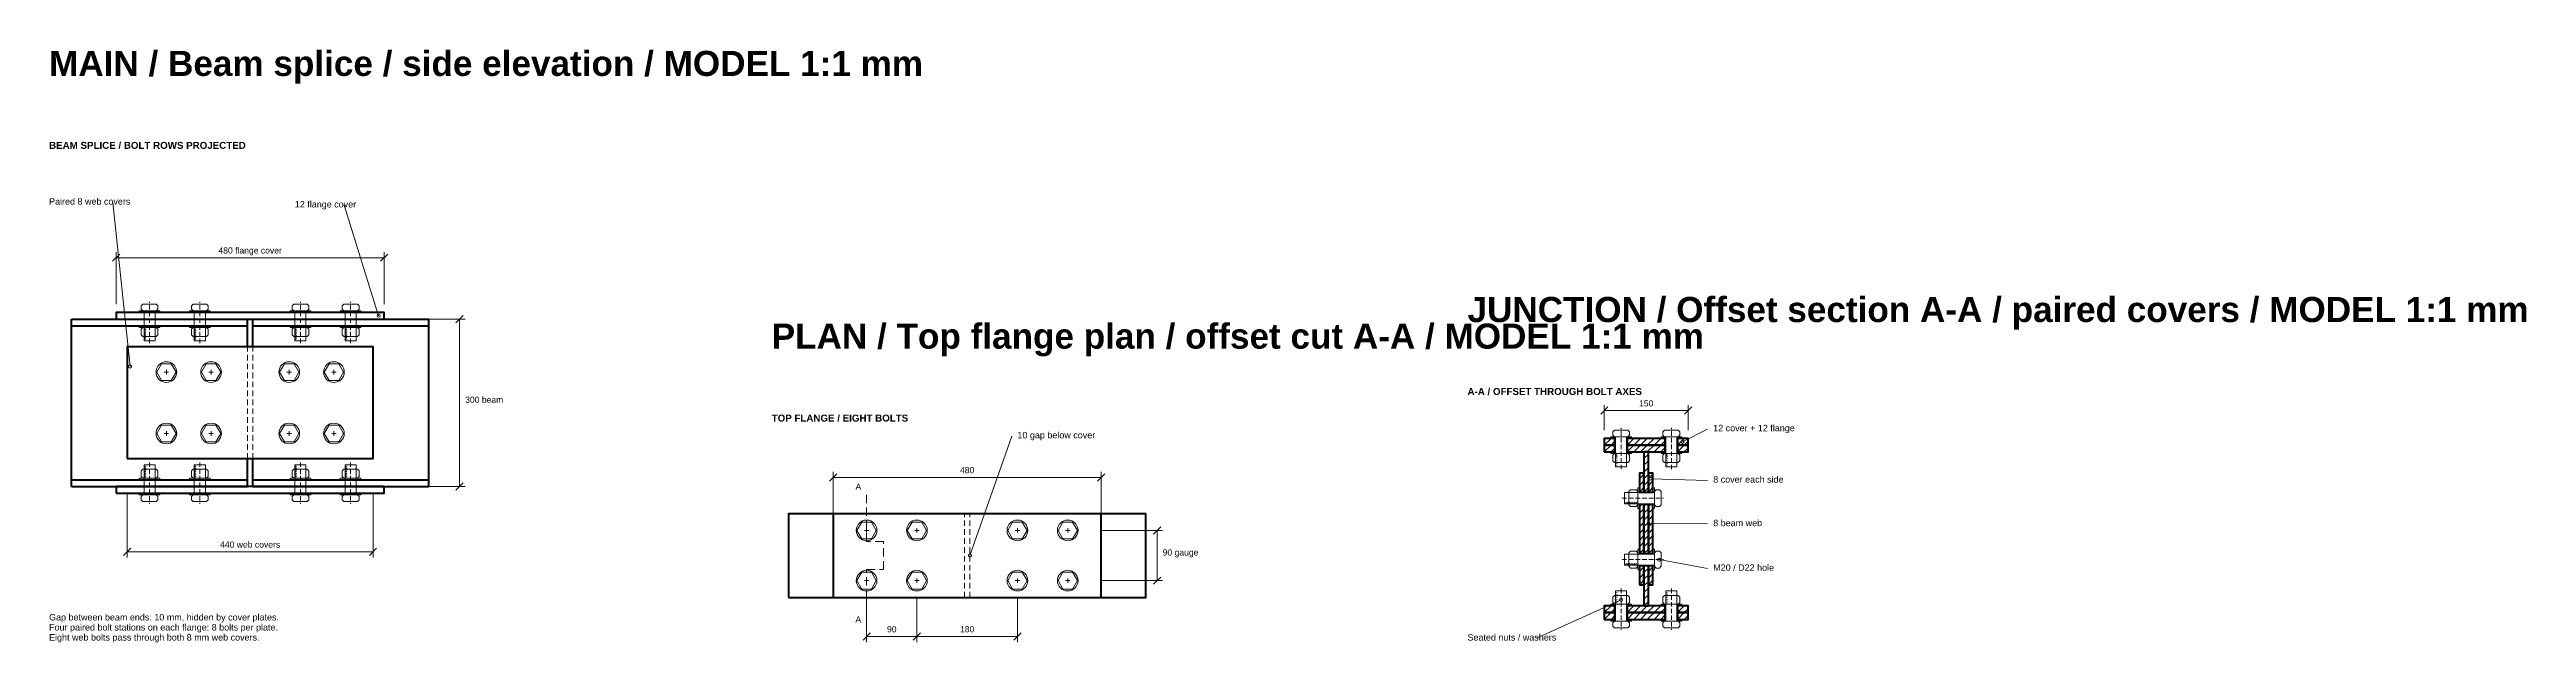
# Model space of a CAD drawing. Header units: millimetres. Extents: x 1 to 4436, y -1 to 1062.
import ezdxf
from ezdxf.enums import TextEntityAlignment as Align

# ---------------------------------------------------------------- set-up
doc = ezdxf.new("R2010")
doc.units = ezdxf.units.MM
for name, color, linetype, lineweight, true_color in [('A-ANNO-BORDER', 7, 'Continuous', 18, 0x7b919e), ('A-ANNO-DIMS', 7, 'Continuous', 15, 0x4c626f), ('A-ANNO-TEXT', 7, 'Continuous', 18, 0x233442), ('A-FIXT', 7, 'Continuous', 20, 0x4d616b), ('A-HATCH', 7, 'Continuous', 13, 0x8d999e), ('A-HIDDEN', 7, 'Continuous', 13, 0x778992), ('A-STRC', 7, 'Continuous', 40, 0x263746)]:
    doc.layers.add(name, color=color, linetype=linetype, lineweight=lineweight, true_color=true_color)
doc.styles.add('SECTION_BOLD', font='arialbd.ttf')
doc.styles.add('SECTION_REGULAR', font='arial.ttf')

# ---------------------------------------------------------------- blocks, each defined once
blk = doc.blocks.new('604_BEAM_SPLICE_MAIN')
at = {"layer": 'A-ANNO-DIMS'}
for p, q in [((-215, 65), (-245.8, 359)), ((230, 156), (168.6, 354)), ((-246.5, 253.5), (-233.5, 266.5)), ((-240, 177), (-240, 270)), ((233.5, 253.5), (246.5, 266.5)), ((240, 177), (240, 270)), ((-240, 260), (240, 260)), ((320, 150), (385, 150)), ((368.5, 143.5), (381.5, 156.5)), ((375, -150), (375, 150)), ((-220, -162), (-220, -277)), ((220, -162), (220, -277)), ((320, -150), (385, -150)), ((368.5, -156.5), (381.5, -143.5)), ((-226.5, -273.5), (-213.5, -260.5)), ((213.5, -273.5), (226.5, -260.5)), ((-220, -267), (220, -267))]:
    blk.add_line(p, q, dxfattribs=at)
for centre in [(230, 156), (-215, 65)]:
    blk.add_circle(centre, 2.75, dxfattribs=at)
at = {"layer": 'A-FIXT'}
for p, q in [((-190, 134), (-187, 135.5)), ((-100, 134), (-97, 135.5)), ((80, 134), (83, 135.5)), ((170, 134), (173, 135.5)), ((-190, 131), (-187, 132.5)), ((-190, 128), (-187, 129.5)), ((-190, 125), (-187, 126.5)), ((-190, 122), (-187, 123.5)), ((-190, 119), (-187, 120.5)), ((-190, 116), (-187, 117.5)), ((-190, 113), (-187, 114.5)), ((-100, 131), (-97, 132.5)), ((-100, 128), (-97, 129.5)), ((-100, 125), (-97, 126.5)), ((-100, 122), (-97, 123.5)), ((-100, 119), (-97, 120.5)), ((-100, 116), (-97, 117.5)), ((-100, 113), (-97, 114.5)), ((80, 131), (83, 132.5)), ((80, 128), (83, 129.5)), ((80, 125), (83, 126.5)), ((80, 122), (83, 123.5)), ((80, 119), (83, 120.5)), ((80, 116), (83, 117.5)), ((80, 113), (83, 114.5)), ((170, 131), (173, 132.5)), ((170, 128), (173, 129.5)), ((170, 125), (173, 126.5)), ((170, 122), (173, 123.5)), ((170, 119), (173, 120.5)), ((170, 116), (173, 117.5)), ((170, 113), (173, 114.5)), ((-190, -113), (-187, -114.5)), ((-190, -116), (-187, -117.5)), ((-190, -119), (-187, -120.5)), ((-190, -122), (-187, -123.5)), ((-190, -125), (-187, -126.5)), ((-190, -128), (-187, -129.5)), ((-190, -131), (-187, -132.5)), ((-100, -113), (-97, -114.5)), ((-100, -116), (-97, -117.5)), ((-100, -119), (-97, -120.5)), ((-100, -122), (-97, -123.5)), ((-100, -125), (-97, -126.5)), ((-100, -128), (-97, -129.5)), ((-100, -131), (-97, -132.5)), ((80, -113), (83, -114.5)), ((80, -116), (83, -117.5)), ((80, -119), (83, -120.5)), ((80, -122), (83, -123.5)), ((80, -125), (83, -126.5)), ((80, -128), (83, -129.5)), ((80, -131), (83, -132.5)), ((170, -113), (173, -114.5)), ((170, -116), (173, -117.5)), ((170, -119), (173, -120.5)), ((170, -122), (173, -123.5)), ((170, -125), (173, -126.5)), ((170, -128), (173, -129.5)), ((170, -131), (173, -132.5)), ((-190, -134), (-187, -135.5)), ((-100, -134), (-97, -135.5)), ((80, -134), (83, -135.5)), ((170, -134), (173, -135.5))]:
    blk.add_line(p, q, dxfattribs=at)
for points in [[(-198.5, 162), (-198.5, 165), (-190.5, 165), (-190.5, 162)], [(-198.5, 135), (-198.5, 138), (-190.5, 138), (-190.5, 135)], [(-192, 165), (-195, 168), (-195, 174), (-192, 177), (-168, 177), (-165, 174), (-165, 168), (-168, 165)], [(-192, 119), (-195, 122), (-195, 132), (-192, 135), (-168, 135), (-165, 132), (-165, 122), (-168, 119)], [(-190, 111), (-190, 165), (-170, 165), (-170, 111)], [(-169.5, 162), (-169.5, 165), (-161.5, 165), (-161.5, 162)], [(-169.5, 135), (-169.5, 138), (-161.5, 138), (-161.5, 135)], [(-108.5, 162), (-108.5, 165), (-100.5, 165), (-100.5, 162)], [(-108.5, 135), (-108.5, 138), (-100.5, 138), (-100.5, 135)], [(-102, 165), (-105, 168), (-105, 174), (-102, 177), (-78, 177), (-75, 174), (-75, 168), (-78, 165)], [(-102, 119), (-105, 122), (-105, 132), (-102, 135), (-78, 135), (-75, 132), (-75, 122), (-78, 119)], [(-100, 111), (-100, 165), (-80, 165), (-80, 111)], [(-79.5, 162), (-79.5, 165), (-71.5, 165), (-71.5, 162)], [(-79.5, 135), (-79.5, 138), (-71.5, 138), (-71.5, 135)], [(71.5, 162), (71.5, 165), (79.5, 165), (79.5, 162)], [(71.5, 135), (71.5, 138), (79.5, 138), (79.5, 135)], [(78, 165), (75, 168), (75, 174), (78, 177), (102, 177), (105, 174), (105, 168), (102, 165)], [(78, 119), (75, 122), (75, 132), (78, 135), (102, 135), (105, 132), (105, 122), (102, 119)], [(80, 111), (80, 165), (100, 165), (100, 111)], [(100.5, 162), (100.5, 165), (108.5, 165), (108.5, 162)], [(100.5, 135), (100.5, 138), (108.5, 138), (108.5, 135)], [(161.5, 162), (161.5, 165), (169.5, 165), (169.5, 162)], [(161.5, 135), (161.5, 138), (169.5, 138), (169.5, 135)], [(168, 165), (165, 168), (165, 174), (168, 177), (192, 177), (195, 174), (195, 168), (192, 165)], [(168, 119), (165, 122), (165, 132), (168, 135), (192, 135), (195, 132), (195, 122), (192, 119)], [(170, 111), (170, 165), (190, 165), (190, 111)], [(190.5, 162), (190.5, 165), (198.5, 165), (198.5, 162)], [(190.5, 135), (190.5, 138), (198.5, 138), (198.5, 135)], [(-132.7, 55), (-141.3, 70), (-158.7, 70), (-167.3, 55), (-158.7, 40), (-141.3, 40)], [(-52.7, 55), (-61.3, 70), (-78.7, 70), (-87.3, 55), (-78.7, 40), (-61.3, 40)], [(87.3, 55), (78.7, 70), (61.3, 70), (52.7, 55), (61.3, 40), (78.7, 40)], [(167.3, 55), (158.7, 70), (141.3, 70), (132.7, 55), (141.3, 40), (158.7, 40)], [(-132.7, -55), (-141.3, -40), (-158.7, -40), (-167.3, -55), (-158.7, -70), (-141.3, -70)], [(-52.7, -55), (-61.3, -40), (-78.7, -40), (-87.3, -55), (-78.7, -70), (-61.3, -70)], [(87.3, -55), (78.7, -40), (61.3, -40), (52.7, -55), (61.3, -70), (78.7, -70)], [(167.3, -55), (158.7, -40), (141.3, -40), (132.7, -55), (141.3, -70), (158.7, -70)], [(-192, -119), (-195, -122), (-195, -132), (-192, -135), (-168, -135), (-165, -132), (-165, -122), (-168, -119)], [(-190, -111), (-190, -165), (-170, -165), (-170, -111)], [(-102, -119), (-105, -122), (-105, -132), (-102, -135), (-78, -135), (-75, -132), (-75, -122), (-78, -119)], [(-100, -111), (-100, -165), (-80, -165), (-80, -111)], [(78, -119), (75, -122), (75, -132), (78, -135), (102, -135), (105, -132), (105, -122), (102, -119)], [(80, -111), (80, -165), (100, -165), (100, -111)], [(168, -119), (165, -122), (165, -132), (168, -135), (192, -135), (195, -132), (195, -122), (192, -119)], [(170, -111), (170, -165), (190, -165), (190, -111)], [(-198.5, -135), (-198.5, -138), (-190.5, -138), (-190.5, -135)], [(-198.5, -162), (-198.5, -165), (-190.5, -165), (-190.5, -162)], [(-192, -165), (-195, -168), (-195, -174), (-192, -177), (-168, -177), (-165, -174), (-165, -168), (-168, -165)], [(-169.5, -135), (-169.5, -138), (-161.5, -138), (-161.5, -135)], [(-169.5, -162), (-169.5, -165), (-161.5, -165), (-161.5, -162)], [(-108.5, -135), (-108.5, -138), (-100.5, -138), (-100.5, -135)], [(-108.5, -162), (-108.5, -165), (-100.5, -165), (-100.5, -162)], [(-102, -165), (-105, -168), (-105, -174), (-102, -177), (-78, -177), (-75, -174), (-75, -168), (-78, -165)], [(-79.5, -135), (-79.5, -138), (-71.5, -138), (-71.5, -135)], [(-79.5, -162), (-79.5, -165), (-71.5, -165), (-71.5, -162)], [(71.5, -135), (71.5, -138), (79.5, -138), (79.5, -135)], [(71.5, -162), (71.5, -165), (79.5, -165), (79.5, -162)], [(78, -165), (75, -168), (75, -174), (78, -177), (102, -177), (105, -174), (105, -168), (102, -165)], [(100.5, -135), (100.5, -138), (108.5, -138), (108.5, -135)], [(100.5, -162), (100.5, -165), (108.5, -165), (108.5, -162)], [(161.5, -135), (161.5, -138), (169.5, -138), (169.5, -135)], [(161.5, -162), (161.5, -165), (169.5, -165), (169.5, -162)], [(168, -165), (165, -168), (165, -174), (168, -177), (192, -177), (195, -174), (195, -168), (192, -165)], [(190.5, -135), (190.5, -138), (198.5, -138), (198.5, -135)], [(190.5, -162), (190.5, -165), (198.5, -165), (198.5, -162)]]:
    blk.add_lwpolyline(points, close=True, dxfattribs=at)
for centre in [(-150, 55), (-70, 55), (70, 55), (150, 55), (-150, -55), (-70, -55), (70, -55), (150, -55)]:
    blk.add_circle(centre, 18.5, dxfattribs=at)
at = {"layer": 'A-HIDDEN'}
for p, q in [((-180, 179), (-180, 181)), ((-90, 179), (-90, 181)), ((90, 179), (90, 181)), ((180, 179), (180, 181)), ((-180, 167), (-180, 175)), ((-180, 155), (-180, 163)), ((-180, 143), (-180, 151)), ((-180, 131), (-180, 139)), ((-90, 167), (-90, 175)), ((-90, 155), (-90, 163)), ((-90, 143), (-90, 151)), ((-90, 131), (-90, 139)), ((90, 167), (90, 175)), ((90, 155), (90, 163)), ((90, 143), (90, 151)), ((90, 131), (90, 139)), ((180, 167), (180, 175)), ((180, 155), (180, 163)), ((180, 143), (180, 151)), ((180, 131), (180, 139)), ((-180, 119), (-180, 127)), ((-180, 107), (-180, 115)), ((-90, 119), (-90, 127)), ((-90, 107), (-90, 115)), ((-5, 92), (-5, 100)), ((5, 92), (5, 100)), ((90, 119), (90, 127)), ((90, 107), (90, 115)), ((180, 119), (180, 127)), ((180, 107), (180, 115)), ((-154, 55), (-146, 55)), ((-150, 51), (-150, 59)), ((-74, 55), (-66, 55)), ((-70, 51), (-70, 59)), ((-5, 76), (-5, 86)), ((-5, 60), (-5, 70)), ((-5, 44), (-5, 54)), ((5, 76), (5, 86)), ((5, 60), (5, 70)), ((5, 44), (5, 54)), ((66, 55), (74, 55)), ((70, 51), (70, 59)), ((146, 55), (154, 55)), ((150, 51), (150, 59)), ((-5, 28), (-5, 38)), ((-5, 12), (-5, 22)), ((-5, -4), (-5, 6)), ((5, 28), (5, 38)), ((5, 12), (5, 22)), ((5, -4), (5, 6)), ((-5, -20), (-5, -10)), ((-5, -36), (-5, -26)), ((-5, -52), (-5, -42)), ((5, -20), (5, -10)), ((5, -36), (5, -26)), ((5, -52), (5, -42)), ((-154, -55), (-146, -55)), ((-150, -59), (-150, -51)), ((-74, -55), (-66, -55)), ((-70, -59), (-70, -51)), ((-5, -68), (-5, -58)), ((-5, -84), (-5, -74)), ((5, -68), (5, -58)), ((5, -84), (5, -74)), ((66, -55), (74, -55)), ((70, -59), (70, -51)), ((146, -55), (154, -55)), ((150, -59), (150, -51)), ((-180, -107), (-180, -115)), ((-180, -119), (-180, -127)), ((-180, -131), (-180, -139)), ((-90, -107), (-90, -115)), ((-90, -119), (-90, -127)), ((-90, -131), (-90, -139)), ((-5, -100), (-5, -90)), ((5, -100), (5, -90)), ((90, -107), (90, -115)), ((90, -119), (90, -127)), ((90, -131), (90, -139)), ((180, -107), (180, -115)), ((180, -119), (180, -127)), ((180, -131), (180, -139)), ((-180, -143), (-180, -151)), ((-180, -155), (-180, -163)), ((-180, -167), (-180, -175)), ((-90, -143), (-90, -151)), ((-90, -155), (-90, -163)), ((-90, -167), (-90, -175)), ((90, -143), (90, -151)), ((90, -155), (90, -163)), ((90, -167), (90, -175)), ((180, -143), (180, -151)), ((180, -155), (180, -163)), ((180, -167), (180, -175)), ((-180, -179), (-180, -181)), ((-90, -179), (-90, -181)), ((90, -179), (90, -181)), ((180, -179), (180, -181))]:
    blk.add_line(p, q, dxfattribs=at)
at = {"layer": 'A-STRC'}
for p, q in [((-320, 150), (-5, 150)), ((-320, -150), (-320, 150)), ((-320, 138), (-5, 138)), ((-5, 100), (-5, 150)), ((5, 150), (320, 150)), ((5, 100), (5, 150)), ((5, 138), (320, 138)), ((320, -150), (320, 150)), ((-5, -150), (-5, -100)), ((5, -150), (5, -100)), ((-320, -138), (-5, -138)), ((-320, -150), (-5, -150)), ((5, -138), (320, -138)), ((5, -150), (320, -150))]:
    blk.add_line(p, q, dxfattribs=at)
for points in [[(-240, 150), (240, 150), (240, 162), (-240, 162)], [(-220, -100), (220, -100), (220, 100), (-220, 100)], [(-240, -162), (240, -162), (240, -150), (-240, -150)]]:
    blk.add_lwpolyline(points, close=True, dxfattribs=at)
at = {"layer": 'A-ANNO-DIMS', "style": 'SECTION_REGULAR'}
for s, p in [('480 flange cover', (0, 267.5)), ('440 web covers', (0, -259.5))]:
    blk.add_text(s, height=11, dxfattribs=at).set_placement(p, align=Align.CENTER)
blk.add_text('300 beam', height=11, dxfattribs=at).set_placement((385, 0))
at = {"layer": 'A-ANNO-TEXT'}
for s, height, style, p in [('BEAM SPLICE / BOLT ROWS PROJECTED', 12.5, 'SECTION_BOLD', (-360, 455)), ('Paired 8 web covers', 11.5, 'SECTION_REGULAR', (-360, 355)), ('12 flange cover', 11.5, 'SECTION_REGULAR', (80, 350)), ('Gap between beam ends: 10 mm, hidden by cover plates.', 11.5, 'SECTION_REGULAR', (-360, -390)), ('Four paired bolt stations on each flange: 8 bolts per plate.', 11.5, 'SECTION_REGULAR', (-360, -408)), ('Eight web bolts pass through both 8 mm web covers.', 11.5, 'SECTION_REGULAR', (-360, -426))]:
    blk.add_text(s, height=height, dxfattribs=dict(at, style=style)).set_placement(p)
blk = doc.blocks.new('604_BEAM_SPLICE_PLAN')
at = {"layer": 'A-ANNO-DIMS'}
for p, q in [((5, 0), (80, 214)), ((-246.5, 133.5), (-233.5, 146.5)), ((-240, 75), (-240, 150)), ((-240, 140), (240, 140)), ((233.5, 133.5), (246.5, 146.5)), ((240, 75), (240, 150)), ((-180, 94), (-180, 109)), ((-180, 71), (-180, 86)), ((-180, 48), (-180, 63)), ((240, 45), (350, 45)), ((333.5, 38.5), (346.5, 51.5)), ((340, -45), (340, 45)), ((-180, 25), (-180, 40)), ((-173, 25), (-180, 25)), ((-150, 25), (-165, 25)), ((-150, 21), (-150, 25)), ((-150, -2), (-150, 13)), ((-180, -31), (-180, -25)), ((-180, -25), (-165, -25)), ((-180, -54), (-180, -39)), ((-157, -25), (-150, -25)), ((-150, -25), (-150, -10)), ((333.5, -51.5), (346.5, -38.5)), ((-180, -77), (-180, -62)), ((-180, -75), (-180, -155)), ((-180, -100), (-180, -85)), ((-90, -75), (-90, -155)), ((-90, -75), (-90, -155)), ((90, -75), (90, -155)), ((240, -45), (350, -45)), ((-186.5, -151.5), (-173.5, -138.5)), ((-180, -145), (-90, -145)), ((-96.5, -151.5), (-83.5, -138.5)), ((-96.5, -151.5), (-83.5, -138.5)), ((-90, -145), (90, -145)), ((83.5, -151.5), (96.5, -138.5))]:
    blk.add_line(p, q, dxfattribs=at)
blk.add_circle((5, 0), 2.75, dxfattribs=at)
at = {"layer": 'A-FIXT'}
for points in [[(-162.7, 45), (-171.3, 60), (-188.7, 60), (-197.3, 45), (-188.7, 30), (-171.3, 30)], [(-72.7, 45), (-81.3, 60), (-98.7, 60), (-107.3, 45), (-98.7, 30), (-81.3, 30)], [(107.3, 45), (98.7, 60), (81.3, 60), (72.7, 45), (81.3, 30), (98.7, 30)], [(197.3, 45), (188.7, 60), (171.3, 60), (162.7, 45), (171.3, 30), (188.7, 30)], [(-162.7, -45), (-171.3, -30), (-188.7, -30), (-197.3, -45), (-188.7, -60), (-171.3, -60)], [(-72.7, -45), (-81.3, -30), (-98.7, -30), (-107.3, -45), (-98.7, -60), (-81.3, -60)], [(107.3, -45), (98.7, -30), (81.3, -30), (72.7, -45), (81.3, -60), (98.7, -60)], [(197.3, -45), (188.7, -30), (171.3, -30), (162.7, -45), (171.3, -60), (188.7, -60)]]:
    blk.add_lwpolyline(points, close=True, dxfattribs=at)
for centre in [(-180, 45), (-90, 45), (90, 45), (180, 45), (-180, -45), (-90, -45), (90, -45), (180, -45)]:
    blk.add_circle(centre, 18.5, dxfattribs=at)
at = {"layer": 'A-HIDDEN'}
for p, q in [((-184, 45), (-176, 45)), ((-180, 41), (-180, 49)), ((-94, 45), (-86, 45)), ((-90, 41), (-90, 49)), ((-5, 69), (-5, 75)), ((-5, 53), (-5, 63)), ((-5, 37), (-5, 47)), ((5, 69), (5, 75)), ((5, 53), (5, 63)), ((5, 37), (5, 47)), ((86, 45), (94, 45)), ((90, 41), (90, 49)), ((176, 45), (184, 45)), ((180, 41), (180, 49)), ((-5, 21), (-5, 31)), ((-5, 5), (-5, 15)), ((5, 21), (5, 31)), ((5, 5), (5, 15)), ((-180, -49), (-180, -41)), ((-90, -49), (-90, -41)), ((-5, -11), (-5, -1)), ((-5, -27), (-5, -17)), ((-5, -43), (-5, -33)), ((5, -11), (5, -1)), ((5, -27), (5, -17)), ((5, -43), (5, -33)), ((90, -49), (90, -41)), ((180, -49), (180, -41)), ((-184, -45), (-176, -45)), ((-94, -45), (-86, -45)), ((-5, -59), (-5, -49)), ((-5, -75), (-5, -65)), ((5, -59), (5, -49)), ((5, -75), (5, -65)), ((86, -45), (94, -45)), ((176, -45), (184, -45))]:
    blk.add_line(p, q, dxfattribs=at)
at = {"layer": 'A-STRC'}
for points in [[(-320, -75), (320, -75), (320, 75), (-320, 75)], [(-240, -75), (240, -75), (240, 75), (-240, 75)]]:
    blk.add_lwpolyline(points, close=True, dxfattribs=at)
at = {"layer": 'A-ANNO-DIMS', "style": 'SECTION_REGULAR'}
for s, p in [('480', (0, 147.5)), ('90', (-135, -137.5)), ('180', (0, -137.5))]:
    blk.add_text(s, height=11, dxfattribs=at).set_placement(p, align=Align.CENTER)
blk.add_text('90 gauge', height=11, dxfattribs=at).set_placement((350, 0))
at = {"layer": 'A-ANNO-TEXT'}
for s, height, style, p in [('TOP FLANGE / EIGHT BOLTS', 12.5, 'SECTION_BOLD', (-350, 240)), ('10 gap below cover', 11.5, 'SECTION_REGULAR', (90, 210)), ('A', 11, 'SECTION_REGULAR', (-200, 118)), ('A', 11, 'SECTION_REGULAR', (-200, -120))]:
    blk.add_text(s, height=height, dxfattribs=dict(at, style=style)).set_placement(p)
blk = doc.blocks.new('604_BEAM_SPLICE_JUNCTION')
at = {"layer": 'A-ANNO-DIMS'}
for p, q in [((-75, 177), (-75, 222)), ((75, 177), (75, 222)), ((-81.5, 205.5), (-68.5, 218.5)), ((-75, 212), (75, 212)), ((65, 156), (110, 179)), ((68.5, 205.5), (81.5, 218.5)), ((8, 90), (110, 87)), ((4, 10), (110, 9)), ((23, -55), (110, -71)), ((-45, -127), (-196.2, -196))]:
    blk.add_line(p, q, dxfattribs=at)
for centre in [(65, 156), (8, 90), (4, 10), (23, -55), (-45, -127)]:
    blk.add_circle(centre, 2.75, dxfattribs=at)
at = {"layer": 'A-FIXT'}
for p, q in [((-55, 134), (-52, 135.5)), ((35, 134), (38, 135.5)), ((-55, 131), (-52, 132.5)), ((-55, 128), (-52, 129.5)), ((-55, 125), (-52, 126.5)), ((-55, 122), (-52, 123.5)), ((-55, 119), (-52, 120.5)), ((-55, 116), (-52, 117.5)), ((-55, 113), (-52, 114.5)), ((35, 131), (38, 132.5)), ((35, 128), (38, 129.5)), ((35, 125), (38, 126.5)), ((35, 122), (38, 123.5)), ((35, 119), (38, 120.5)), ((35, 116), (38, 117.5)), ((35, 113), (38, 114.5)), ((-37, 45), (-35.5, 48)), ((-34, 45), (-32.5, 48)), ((-31, 45), (-29.5, 48)), ((-28, 45), (-26.5, 48)), ((-25, 45), (-23.5, 48)), ((-22, 45), (-20.5, 48)), ((-19, 45), (-17.5, 48)), ((-16, 45), (-14.5, 48)), ((-37, -65), (-35.5, -62)), ((-34, -65), (-32.5, -62)), ((-31, -65), (-29.5, -62)), ((-28, -65), (-26.5, -62)), ((-25, -65), (-23.5, -62)), ((-22, -65), (-20.5, -62)), ((-19, -65), (-17.5, -62)), ((-16, -65), (-14.5, -62)), ((-55, -113), (-52, -114.5)), ((-55, -116), (-52, -117.5)), ((-55, -119), (-52, -120.5)), ((-55, -122), (-52, -123.5)), ((-55, -125), (-52, -126.5)), ((-55, -128), (-52, -129.5)), ((-55, -131), (-52, -132.5)), ((35, -113), (38, -114.5)), ((35, -116), (38, -117.5)), ((35, -119), (38, -120.5)), ((35, -122), (38, -123.5)), ((35, -125), (38, -126.5)), ((35, -128), (38, -129.5)), ((35, -131), (38, -132.5)), ((-55, -134), (-52, -135.5)), ((35, -134), (38, -135.5))]:
    blk.add_line(p, q, dxfattribs=at)
for points in [[(-63.5, 162), (-63.5, 165), (-55.5, 165), (-55.5, 162)], [(-63.5, 135), (-63.5, 138), (-55.5, 138), (-55.5, 135)], [(-57, 165), (-60, 168), (-60, 174), (-57, 177), (-33, 177), (-30, 174), (-30, 168), (-33, 165)], [(-57, 119), (-60, 122), (-60, 132), (-57, 135), (-33, 135), (-30, 132), (-30, 122), (-33, 119)], [(-55, 111), (-55, 165), (-35, 165), (-35, 111)], [(-34.5, 162), (-34.5, 165), (-26.5, 165), (-26.5, 162)], [(-34.5, 135), (-34.5, 138), (-26.5, 138), (-26.5, 135)], [(26.5, 162), (26.5, 165), (34.5, 165), (34.5, 162)], [(26.5, 135), (26.5, 138), (34.5, 138), (34.5, 135)], [(33, 165), (30, 168), (30, 174), (33, 177), (57, 177), (60, 174), (60, 168), (57, 165)], [(33, 119), (30, 122), (30, 132), (33, 135), (57, 135), (60, 132), (60, 122), (57, 119)], [(35, 111), (35, 165), (55, 165), (55, 111)], [(55.5, 162), (55.5, 165), (63.5, 165), (63.5, 162)], [(55.5, 135), (55.5, 138), (63.5, 138), (63.5, 135)], [(-39, 45), (15, 45), (15, 65), (-39, 65)], [(-31, 43), (-28, 40), (-18, 40), (-15, 43), (-15, 67), (-18, 70), (-28, 70), (-31, 67)], [(-15, 65.5), (-12, 65.5), (-12, 73.5), (-15, 73.5)], [(-15, 36.5), (-12, 36.5), (-12, 44.5), (-15, 44.5)], [(12, 65.5), (15, 65.5), (15, 73.5), (12, 73.5)], [(12, 36.5), (15, 36.5), (15, 44.5), (12, 44.5)], [(15, 43), (18, 40), (24, 40), (27, 43), (27, 67), (24, 70), (18, 70), (15, 67)], [(-31, -67), (-28, -70), (-18, -70), (-15, -67), (-15, -43), (-18, -40), (-28, -40), (-31, -43)], [(-15, -44.5), (-12, -44.5), (-12, -36.5), (-15, -36.5)], [(12, -44.5), (15, -44.5), (15, -36.5), (12, -36.5)], [(15, -67), (18, -70), (24, -70), (27, -67), (27, -43), (24, -40), (18, -40), (15, -43)], [(-39, -65), (15, -65), (15, -45), (-39, -45)], [(-15, -73.5), (-12, -73.5), (-12, -65.5), (-15, -65.5)], [(12, -73.5), (15, -73.5), (15, -65.5), (12, -65.5)], [(-57, -119), (-60, -122), (-60, -132), (-57, -135), (-33, -135), (-30, -132), (-30, -122), (-33, -119)], [(-55, -111), (-55, -165), (-35, -165), (-35, -111)], [(33, -119), (30, -122), (30, -132), (33, -135), (57, -135), (60, -132), (60, -122), (57, -119)], [(35, -111), (35, -165), (55, -165), (55, -111)], [(-63.5, -135), (-63.5, -138), (-55.5, -138), (-55.5, -135)], [(-63.5, -162), (-63.5, -165), (-55.5, -165), (-55.5, -162)], [(-57, -165), (-60, -168), (-60, -174), (-57, -177), (-33, -177), (-30, -174), (-30, -168), (-33, -165)], [(-34.5, -135), (-34.5, -138), (-26.5, -138), (-26.5, -135)], [(-34.5, -162), (-34.5, -165), (-26.5, -165), (-26.5, -162)], [(26.5, -135), (26.5, -138), (34.5, -138), (34.5, -135)], [(26.5, -162), (26.5, -165), (34.5, -165), (34.5, -162)], [(33, -165), (30, -168), (30, -174), (33, -177), (57, -177), (60, -174), (60, -168), (57, -165)], [(55.5, -135), (55.5, -138), (63.5, -138), (63.5, -135)], [(55.5, -162), (55.5, -165), (63.5, -165), (63.5, -162)]]:
    blk.add_lwpolyline(points, close=True, dxfattribs=at)
at = {"layer": 'A-HATCH'}
for p, q in [((-75, 150), (-63, 162)), ((-75, 162), (-75, 162)), ((-75, 138), (-63, 150)), ((-75, 150), (-75, 150)), ((-63, 150), (-56, 157)), ((-63, 138), (-56, 145)), ((-34, 150), (-22, 162)), ((-34, 162), (-34, 162)), ((-34, 138), (-22, 150)), ((-34, 150), (-34, 150)), ((-22, 150), (-10, 162)), ((-22, 138), (-10, 150)), ((-10, 150), (2, 162)), ((-10, 138), (2, 150)), ((-4, 138), (-4, 138)), ((-4, 126), (4, 134)), ((2, 150), (14, 162)), ((2, 138), (14, 150)), ((14, 150), (26, 162)), ((14, 138), (26, 150)), ((26, 150), (34, 158)), ((26, 138), (34, 146)), ((56, 150), (68, 162)), ((56, 162), (56, 162)), ((56, 138), (68, 150)), ((56, 150), (56, 150)), ((68, 150), (75, 157)), ((68, 138), (75, 145)), ((-12, 90), (-4, 98)), ((-4, 114), (4, 122)), ((-4, 102), (4, 110)), ((-4, 90), (4, 98)), ((4, 90), (12, 98)), ((-12, 78), (-4, 86)), ((-12, 66), (-4, 74)), ((-4, 78), (4, 86)), ((-4, 66), (4, 74)), ((4, 78), (12, 86)), ((4, 66), (12, 74)), ((-12, 40), (-8, 44)), ((-12, 28), (-4, 36)), ((-12, 16), (-4, 24)), ((-12, 4), (-4, 12)), ((-12, -8), (-4, 0)), ((-4, 40), (0, 44)), ((-4, 28), (4, 36)), ((-4, 16), (4, 24)), ((-4, 4), (4, 12)), ((-4, -8), (4, 0)), ((4, 40), (8, 44)), ((4, 28), (12, 36)), ((4, 16), (12, 24)), ((4, 4), (12, 12)), ((4, -8), (12, 0)), ((-12, -20), (-4, -12)), ((-12, -32), (-4, -24)), ((-12, -44), (-4, -36)), ((-4, -20), (4, -12)), ((-4, -32), (4, -24)), ((-4, -44), (4, -36)), ((4, -20), (12, -12)), ((4, -32), (12, -24)), ((4, -44), (12, -36)), ((-12, -76), (-4, -68)), ((-12, -88), (-4, -80)), ((-4, -66), (-4, -66)), ((-4, -78), (4, -70)), ((-4, -90), (4, -82)), ((4, -76), (12, -68)), ((4, -88), (12, -80)), ((-12, -100), (-4, -92)), ((-4, -102), (4, -94)), ((-4, -114), (4, -106)), ((-4, -126), (4, -118)), ((-4, -138), (4, -130)), ((4, -100), (12, -92)), ((-75, -150), (-63, -138)), ((-75, -138), (-75, -138)), ((-75, -162), (-63, -150)), ((-75, -150), (-75, -150)), ((-63, -150), (-56, -143)), ((-63, -162), (-56, -155)), ((-34, -150), (-22, -138)), ((-34, -138), (-34, -138)), ((-34, -162), (-22, -150)), ((-34, -150), (-34, -150)), ((-22, -150), (-10, -138)), ((-22, -162), (-10, -150)), ((-10, -150), (2, -138)), ((-10, -162), (2, -150)), ((2, -150), (14, -138)), ((2, -162), (14, -150)), ((14, -150), (26, -138)), ((14, -162), (26, -150)), ((26, -150), (34, -142)), ((26, -162), (34, -154)), ((56, -150), (68, -138)), ((56, -138), (56, -138)), ((56, -162), (68, -150)), ((56, -150), (56, -150)), ((68, -150), (75, -143)), ((68, -162), (75, -155))]:
    blk.add_line(p, q, dxfattribs=at)
at = {"layer": 'A-HIDDEN'}
for p, q in [((-45, 179), (-45, 181)), ((45, 179), (45, 181)), ((-45, 167), (-45, 175)), ((-45, 155), (-45, 163)), ((-45, 143), (-45, 151)), ((-45, 131), (-45, 139)), ((45, 167), (45, 175)), ((45, 155), (45, 163)), ((45, 143), (45, 151)), ((45, 131), (45, 139)), ((-45, 119), (-45, 127)), ((-45, 107), (-45, 115)), ((45, 119), (45, 127)), ((45, 107), (45, 115)), ((-43, 55), (-35, 55)), ((-31, 55), (-23, 55)), ((-19, 55), (-11, 55)), ((-7, 55), (1, 55)), ((5, 55), (13, 55)), ((17, 55), (25, 55)), ((29, 55), (31, 55)), ((-43, -55), (-35, -55)), ((-31, -55), (-23, -55)), ((-19, -55), (-11, -55)), ((-7, -55), (1, -55)), ((5, -55), (13, -55)), ((17, -55), (25, -55)), ((29, -55), (31, -55)), ((-45, -107), (-45, -115)), ((-45, -119), (-45, -127)), ((-45, -131), (-45, -139)), ((45, -107), (45, -115)), ((45, -119), (45, -127)), ((45, -131), (45, -139)), ((-45, -143), (-45, -151)), ((-45, -155), (-45, -163)), ((-45, -167), (-45, -175)), ((45, -143), (45, -151)), ((45, -155), (45, -163)), ((45, -167), (45, -175)), ((-45, -179), (-45, -181)), ((45, -179), (45, -181))]:
    blk.add_line(p, q, dxfattribs=at)
at = {"layer": 'A-STRC'}
for points in [[(-75, 150), (-56, 150), (-56, 162), (-75, 162)], [(-75, 138), (-56, 138), (-56, 150), (-75, 150)], [(-34, 150), (34, 150), (34, 162), (-34, 162)], [(-34, 138), (34, 138), (34, 150), (-34, 150)], [(-4, 66), (4, 66), (4, 138), (-4, 138)], [(56, 150), (75, 150), (75, 162), (56, 162)], [(56, 138), (75, 138), (75, 150), (56, 150)], [(-12, 66), (-4, 66), (-4, 100), (-12, 100)], [(4, 66), (12, 66), (12, 100), (4, 100)], [(-12, -44), (-4, -44), (-4, 44), (-12, 44)], [(-4, -44), (4, -44), (4, 44), (-4, 44)], [(4, -44), (12, -44), (12, 44), (4, 44)], [(-12, -100), (-4, -100), (-4, -66), (-12, -66)], [(-4, -138), (4, -138), (4, -66), (-4, -66)], [(4, -100), (12, -100), (12, -66), (4, -66)], [(-75, -150), (-56, -150), (-56, -138), (-75, -138)], [(-75, -162), (-56, -162), (-56, -150), (-75, -150)], [(-34, -150), (34, -150), (34, -138), (-34, -138)], [(-34, -162), (34, -162), (34, -150), (-34, -150)], [(56, -150), (75, -150), (75, -138), (56, -138)], [(56, -162), (75, -162), (75, -150), (56, -150)]]:
    blk.add_lwpolyline(points, close=True, dxfattribs=at)
at = {"layer": 'A-ANNO-DIMS', "style": 'SECTION_REGULAR'}
blk.add_text('150', height=11, dxfattribs=at).set_placement((0, 219.5), align=Align.CENTER)
at = {"layer": 'A-ANNO-TEXT'}
for s, height, style, p in [('A-A / OFFSET THROUGH BOLT AXES', 12.5, 'SECTION_BOLD', (-320, 240)), ('12 cover + 12 flange', 11.5, 'SECTION_REGULAR', (120, 175)), ('8 cover each side', 11.5, 'SECTION_REGULAR', (120, 83)), ('8 beam web', 11.5, 'SECTION_REGULAR', (120, 5)), ('M20 / D22 hole', 11.5, 'SECTION_REGULAR', (120, -75)), ('Seated nuts / washers', 11.5, 'SECTION_REGULAR', (-320, -200))]:
    blk.add_text(s, height=height, dxfattribs=dict(at, style=style)).set_placement(p)

msp = doc.modelspace()

# ---------------------------------------------------------------- block references
at = {"layer": 'A-ANNO-BORDER'}
for name, p in [('604_BEAM_SPLICE_MAIN', (360, 428.645)), ('604_BEAM_SPLICE_JUNCTION', (2859.787, 202.645)), ('604_BEAM_SPLICE_PLAN', (1643.917, 155))]:
    msp.add_blockref(name, p, dxfattribs=at)

# ---------------------------------------------------------------- texts
at = {"layer": 'A-ANNO-TEXT', "style": 'SECTION_BOLD'}
for s, p in [('MAIN / Beam splice / side elevation / MODEL 1:1 mm', (0, 1014.27)), ('JUNCTION / Offset section A-A / paired covers / MODEL 1:1 mm', (2539.787, 573.27)), ('PLAN / Top flange plan / offset cut A-A / MODEL 1:1 mm', (1293.917, 525.625))]:
    msp.add_text(s, height=45, dxfattribs=at).set_placement(p)

doc.saveas('drawing.dxf')
